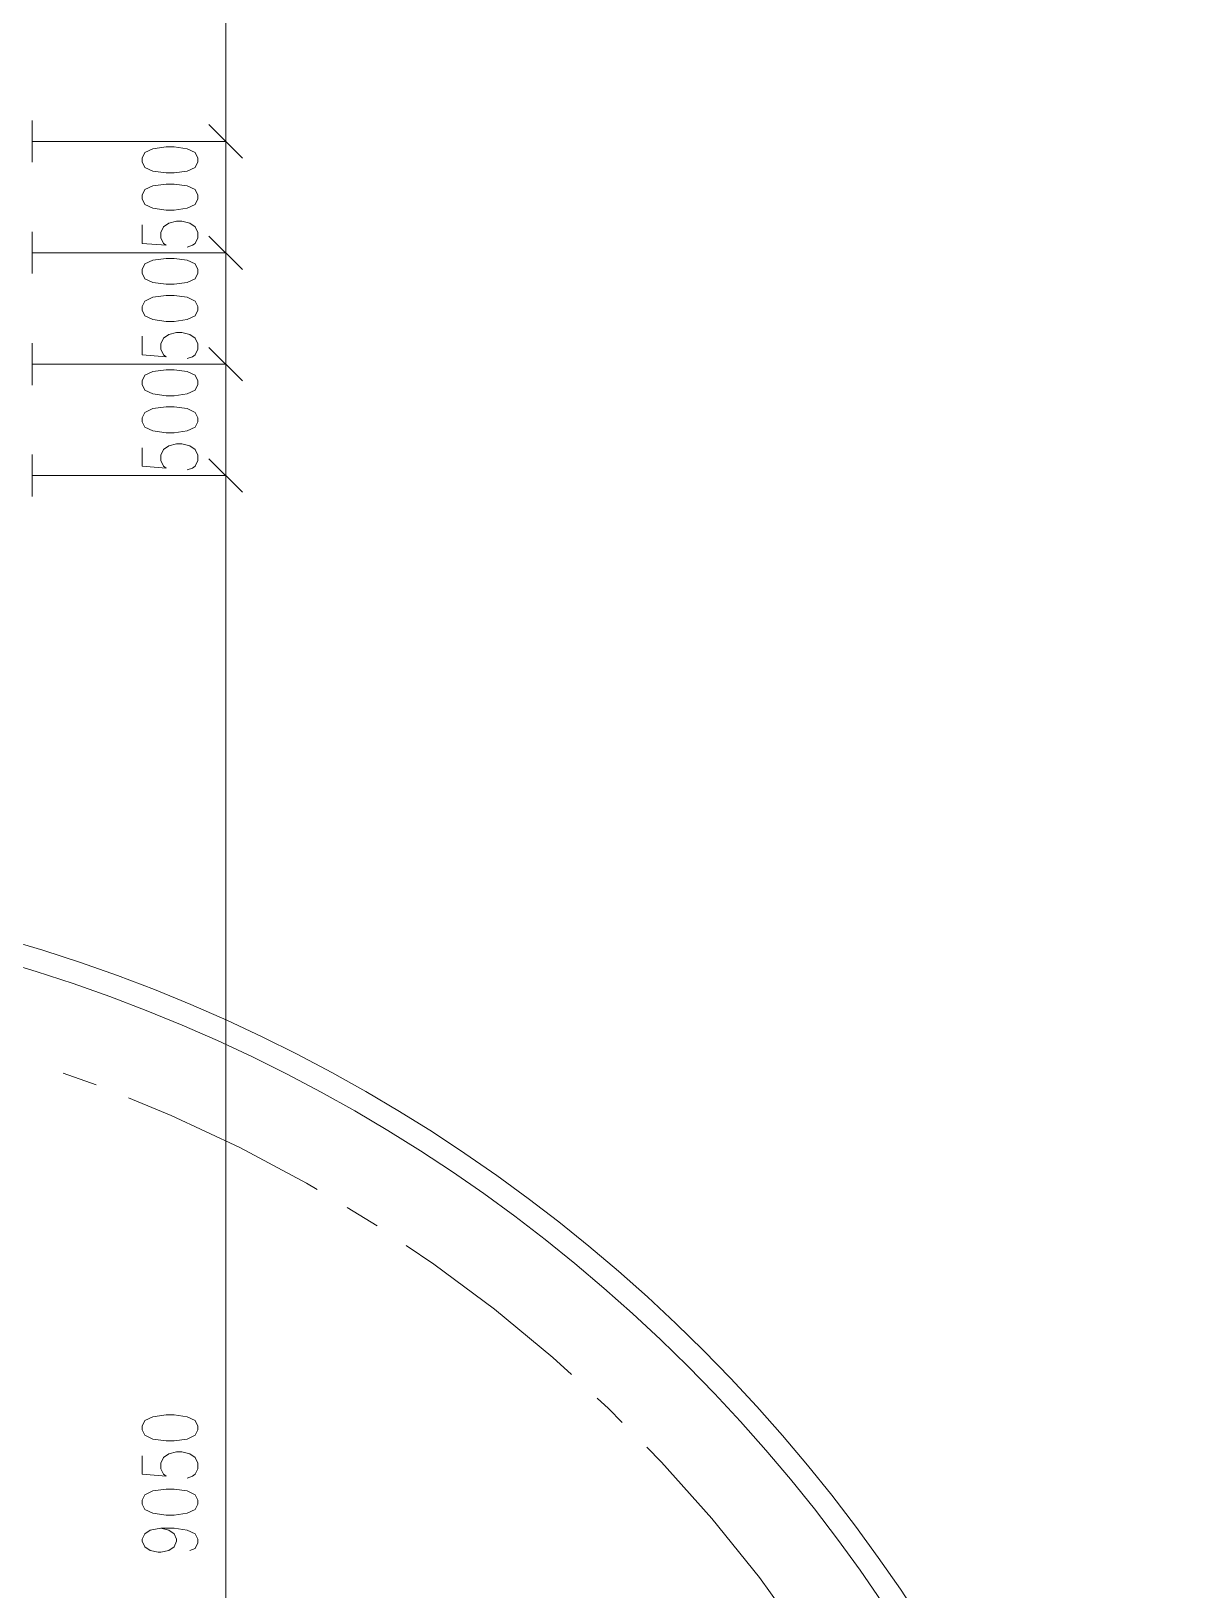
# Model space of a CAD drawing. Header units: millimetres. Extents: x 261 to 114907, y 32 to 1998430.
# Drawn here: x 86689 to 91829, y 1952349 to 1959347 of the extents above; entities that cross this region are included whole.
import ezdxf

# ---------------------------------------------------------------- set-up
doc = ezdxf.new("R2010")
doc.units = ezdxf.units.MM

msp = doc.modelspace()

# ---------------------------------------------------------------- linework, layer by layer
at = {"color": 0, "lineweight": 0}
for points in [[(87562.6, 1958852.2), (87562.6, 1962053)], [(86693.9, 1958946.1), (86693.9, 1958758.2)], [(87637.6, 1958777.2), (87487.6, 1958927.1)], [(87487.6, 1958927.1), (87637.6, 1958777.2)], [(86697.3, 1958852.2), (87564.8, 1958852.2)], [(86697.3, 1958852.2), (87564.8, 1958852.2)], [(87562.6, 1958351.9), (87562.6, 1958852.2)], [(87187.7, 1958477.3), (87187.7, 1958393.7), (87295, 1958385.5), (87283, 1958393.7), (87270.9, 1958418.7), (87270.9, 1958443.6), (87283, 1958468.6), (87306.7, 1958485.4), (87342.4, 1958493.6), (87366.1, 1958493.6), (87401.9, 1958485.4), (87426, 1958468.6), (87437.7, 1958443.6), (87437.7, 1958418.7), (87426, 1958393.7), (87414, 1958385.5), (87390.3, 1958376.9)], [(86693.9, 1958445.8), (86693.9, 1958258.4)], [(87637.6, 1958276.9), (87487.6, 1958426.8)], [(87487.6, 1958426.8), (87637.6, 1958276.9)], [(86697.3, 1958351.9), (87564.8, 1958351.9)], [(86697.3, 1958351.9), (87564.8, 1958351.9)], [(87562.6, 1957852), (87562.6, 1958351.9)], [(86693.9, 1957945.5), (86693.9, 1957758.1)], [(87187.7, 1957977), (87187.7, 1957893.4), (87295, 1957885.2), (87283, 1957893.4), (87270.9, 1957918.8), (87270.9, 1957943.8), (87283, 1957968.8), (87306.7, 1957985.2), (87342.4, 1957993.8), (87366.1, 1957993.8), (87401.9, 1957985.2), (87426, 1957968.8), (87437.7, 1957943.8), (87437.7, 1957918.8), (87426, 1957893.4), (87414, 1957885.2), (87390.3, 1957877)], [(87637.6, 1957777), (87487.6, 1957927)], [(87487.6, 1957927), (87637.6, 1957777)], [(86697.3, 1957852), (87564.8, 1957852)], [(86697.3, 1957852), (87564.8, 1957852)], [(87562.6, 1957351.7), (87562.6, 1957852)], [(86693.9, 1957445.6), (86693.9, 1957258.2)], [(87187.7, 1957476.7), (87187.7, 1957393.5), (87295, 1957385.3), (87283, 1957393.5), (87270.9, 1957418.5), (87270.9, 1957443.5), (87283, 1957468.5), (87306.7, 1957485.3), (87342.4, 1957493.5), (87366.1, 1957493.5), (87401.9, 1957485.3), (87426, 1957468.5), (87437.7, 1957443.5), (87437.7, 1957418.5), (87426, 1957393.5), (87414, 1957385.3), (87390.3, 1957376.7)], [(87637.6, 1957276.7), (87487.6, 1957426.7)], [(87487.6, 1957426.7), (87637.6, 1957276.7)], [(86697.3, 1957351.7), (87564.8, 1957351.7)], [(86697.3, 1957351.7), (87564.8, 1957351.7)], [(87562.6, 1948299.9), (87562.6, 1957351.7)], [(86980.9, 1954616.2), (86832.6, 1954668.4)], [(87973.3, 1954145.7), (87925, 1954175), (87625.5, 1954334.4), (87318.3, 1954478.8), (87126.5, 1954557.6)], [(88242.2, 1953982.8), (88215.9, 1954000), (88108.2, 1954064.7)], [(89114.8, 1953315.7), (89031.2, 1953392), (88769.6, 1953608.3), (88497.7, 1953811.3), (88372.3, 1953895.3)], [(89343.2, 1953100.3), (89281.6, 1953162.8), (89230.7, 1953209.7)], [(87187.7, 1952950.7), (87187.7, 1952867.6), (87295, 1952859), (87283, 1952867.6), (87270.9, 1952892.6), (87270.9, 1952917.6), (87283, 1952942.6), (87306.7, 1952958.9), (87342.4, 1952967.6), (87366.1, 1952967.6), (87401.9, 1952958.9), (87426, 1952942.6), (87437.7, 1952917.6), (87437.7, 1952892.6), (87426, 1952867.6), (87414, 1952859), (87390.3, 1952850.8)], [(90058.5, 1952266.9), (89959, 1952404.3), (89746.1, 1952668.5), (89519.9, 1952921.4), (89453.5, 1952988.7)], [(87270.9, 1952625.8), (87306.7, 1952617.2), (87330.8, 1952600.8), (87342.4, 1952575.8), (87342.4, 1952567.2), (87330.8, 1952542.2), (87306.7, 1952525.9), (87270.9, 1952517.2), (87259.3, 1952517.2), (87223.5, 1952525.9), (87199.8, 1952542.2), (87187.7, 1952567.2), (87187.7, 1952575.8), (87199.8, 1952600.8), (87223.5, 1952617.2), (87270.9, 1952625.8), (87330.8, 1952625.8), (87390.3, 1952617.2), (87426, 1952600.8), (87437.7, 1952575.8), (87437.7, 1952559), (87426, 1952534), (87401.9, 1952525.9)]]:
    msp.add_lwpolyline(points, dxfattribs=at)
for points in [[(87187.7, 1958760.4), (87199.8, 1958735.4), (87235.1, 1958718.6), (87295, 1958710.4), (87330.8, 1958710.4), (87390.3, 1958718.6), (87426, 1958735.4), (87437.7, 1958760.4), (87437.7, 1958777.2), (87426, 1958802.2), (87390.3, 1958819), (87330.8, 1958827.2), (87295, 1958827.2), (87235.1, 1958819), (87199.8, 1958802.2), (87187.7, 1958777.2)], [(87187.7, 1958593.6), (87199.8, 1958568.6), (87235.1, 1958552.2), (87295, 1958543.6), (87330.8, 1958543.6), (87390.3, 1958552.2), (87426, 1958568.6), (87437.7, 1958593.6), (87437.7, 1958610.4), (87426, 1958635.4), (87390.3, 1958652.2), (87330.8, 1958660.4), (87295, 1958660.4), (87235.1, 1958652.2), (87199.8, 1958635.4), (87187.7, 1958610.4)], [(87187.7, 1958260.5), (87199.8, 1958235.5), (87235.1, 1958218.7), (87295, 1958210.5), (87330.8, 1958210.5), (87390.3, 1958218.7), (87426, 1958235.5), (87437.7, 1958260.5), (87437.7, 1958276.9), (87426, 1958301.9), (87390.3, 1958318.7), (87330.8, 1958326.9), (87295, 1958326.9), (87235.1, 1958318.7), (87199.8, 1958301.9), (87187.7, 1958276.9)], [(87187.7, 1958093.7), (87199.8, 1958068.8), (87235.1, 1958051.9), (87295, 1958043.8), (87330.8, 1958043.8), (87390.3, 1958051.9), (87426, 1958068.8), (87437.7, 1958093.7), (87437.7, 1958110.1), (87426, 1958135.1), (87390.3, 1958151.9), (87330.8, 1958160.1), (87295, 1958160.1), (87235.1, 1958151.9), (87199.8, 1958135.1), (87187.7, 1958110.1)], [(87187.7, 1957760.2), (87199.8, 1957735.2), (87235.1, 1957718.4), (87295, 1957710.2), (87330.8, 1957710.2), (87390.3, 1957718.4), (87426, 1957735.2), (87437.7, 1957760.2), (87437.7, 1957777), (87426, 1957802), (87390.3, 1957818.4), (87330.8, 1957827), (87295, 1957827), (87235.1, 1957818.4), (87199.8, 1957802), (87187.7, 1957777)], [(87187.7, 1957593.4), (87199.8, 1957568.5), (87235.1, 1957551.7), (87295, 1957543.5), (87330.8, 1957543.5), (87390.3, 1957551.7), (87426, 1957568.5), (87437.7, 1957593.4), (87437.7, 1957610.3), (87426, 1957635.2), (87390.3, 1957652.1), (87330.8, 1957660.2), (87295, 1957660.2), (87235.1, 1957652.1), (87199.8, 1957635.2), (87187.7, 1957610.3)], [(87187.7, 1953067.5), (87199.8, 1953042.5), (87235.1, 1953025.7), (87295, 1953017.5), (87330.8, 1953017.5), (87390.3, 1953025.7), (87426, 1953042.5), (87437.7, 1953067.5), (87437.7, 1953084.3), (87426, 1953109.3), (87390.3, 1953125.7), (87330.8, 1953134.3), (87295, 1953134.3), (87235.1, 1953125.7), (87199.8, 1953109.3), (87187.7, 1953084.3)], [(87187.7, 1952734), (87199.8, 1952709), (87235.1, 1952692.2), (87295, 1952684), (87330.8, 1952684), (87390.3, 1952692.2), (87426, 1952709), (87437.7, 1952734), (87437.7, 1952750.8), (87426, 1952775.8), (87390.3, 1952792.6), (87330.8, 1952800.8), (87295, 1952800.8), (87235.1, 1952792.6), (87199.8, 1952775.8), (87187.7, 1952750.8)]]:
    msp.add_lwpolyline(points, close=True, dxfattribs=at)
for major_axis, ratio in [((0, 7246.5), 0.999257), ((0, 7146.6), 0.999246)]:
    msp.add_ellipse((84587.6, 1948299.6), major_axis=major_axis, ratio=ratio, start_param=0, end_param=6.283185, dxfattribs=at)

doc.saveas('drawing.dxf')
